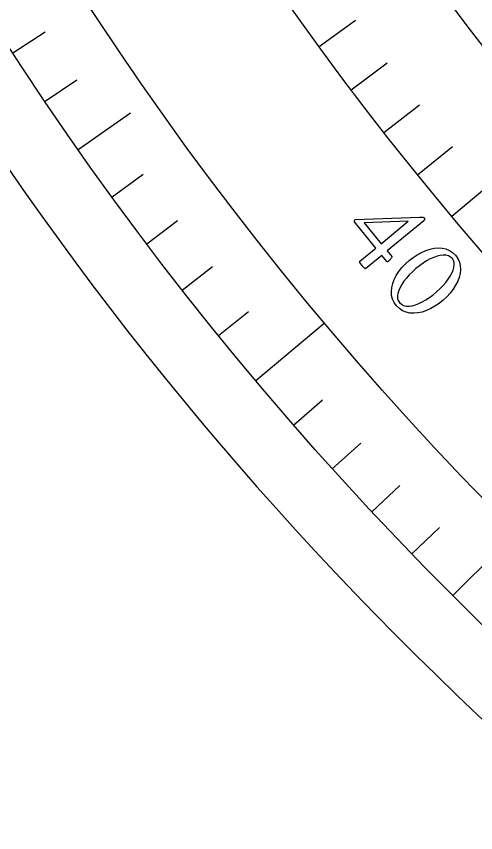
# Model space of a CAD drawing. Header units: millimetres. Extents: x -50 to 50, y -50 to 64.
# Drawn here: x -41.04 to -34.31, y -38.12 to -26.15 of the extents above; entities that cross this region are included whole.
import ezdxf

# ---------------------------------------------------------------- set-up
doc = ezdxf.new("R2010")
doc.units = ezdxf.units.MM
for name, color, linetype in [('CUT_OUTER', 1, 'Continuous'), ('ENGRAVE', 7, 'Continuous'), ('ENGRAVE_FINE', 8, 'Continuous'), ('TEXT', 5, 'Continuous')]:
    doc.layers.add(name, color=color, linetype=linetype)

msp = doc.modelspace()

# ---------------------------------------------------------------- linework, layer by layer
at = {"layer": 'CUT_OUTER'}
msp.add_arc((0, -0.0002), 49.9998, 177.11535, 4.43206, dxfattribs=at)
at = {"layer": 'ENGRAVE'}
for points in [[(-40.1385, -28.1052), (-39.3705, -27.5675)], [(-34.6635, -29.0861), (-33.3995, -28.0255)], [(-37.5362, -31.4966), (-36.5307, -30.6529)], [(-34.6482, -34.6482), (-33.9853, -33.9853)]]:
    msp.add_lwpolyline(points, dxfattribs=at)
for radius in [49, 49, 47.6875, 45.25, 45.25, 43.325, 39.75, 39.75, 37.65]:
    msp.add_circle((0, 0), radius, dxfattribs=at)
at = {"layer": 'ENGRAVE_FINE'}
for points in [[(-36.608, -26.5973), (-36.0741, -26.2093)], [(-41.0949, -26.6873), (-40.6231, -26.381)], [(-36.1383, -27.2321), (-35.6112, -26.8349)], [(-40.6228, -27.4005), (-40.1565, -27.0859)], [(-35.6575, -27.8587), (-35.1374, -27.4523)], [(-35.1659, -28.4767), (-34.6529, -28.0614)], [(-39.6418, -28.8015), (-39.1868, -28.4708)], [(-39.1331, -29.4889), (-38.6839, -29.1504)], [(-38.6125, -30.1674), (-38.1693, -29.8211)], [(-38.0802, -30.8367), (-37.643, -30.4827)], [(-36.9808, -32.1469), (-36.5562, -31.7779)], [(-36.4141, -32.7874), (-35.9961, -32.411)], [(-35.8363, -33.4179), (-35.4249, -33.0343)], [(-35.2477, -34.0383), (-34.843, -33.6475)]]:
    msp.add_lwpolyline(points, dxfattribs=at)
at = {"layer": 'TEXT'}
for points in [[(-35.067, -29.1095), (-35.0633, -29.115), (-35.0613, -29.1206), (-35.0609, -29.1263), (-35.0623, -29.1321), (-35.0647, -29.1377), (-35.0676, -29.1427), (-35.0711, -29.147), (-35.075, -29.1508), (-35.6098, -29.5953), (-35.5429, -29.6757), (-35.5411, -29.6799), (-35.5416, -29.6857), (-35.5442, -29.6931), (-35.5491, -29.7021), (-35.5558, -29.7117), (-35.5637, -29.7213), (-35.5728, -29.7307), (-35.5833, -29.74), (-35.5906, -29.7457), (-35.5973, -29.75), (-35.6035, -29.7529), (-35.609, -29.7544), (-35.6876, -29.66), (-35.9252, -29.8574), (-35.9259, -29.857), (-35.928, -29.8559), (-35.9314, -29.8539), (-35.9362, -29.8512), (-35.9432, -29.846), (-35.9529, -29.8364), (-35.9655, -29.8225), (-35.981, -29.8044), (-35.998, -29.7823), (-36.0086, -29.7653), (-36.0128, -29.7532), (-36.0104, -29.7461), (-35.7764, -29.5528), (-36.091, -29.1679), (-36.0913, -29.1627), (-36.0908, -29.1576), (-36.0896, -29.1526), (-36.0875, -29.1477), (-36.085, -29.1431), (-36.0825, -29.1392), (-36.0798, -29.136), (-36.077, -29.1334), (-35.1346, -29.0987), (-35.127, -29.0987), (-35.1183, -29.099), (-35.1083, -29.0994), (-35.0972, -29.1), (-35.0865, -29.1011), (-35.0779, -29.103), (-35.0714, -29.1058), (-35.067, -29.1095)], [(-35.3001, -29.1593), (-35.9487, -29.1828), (-35.6985, -29.4884)], [(-34.611, -29.6586), (-34.5763, -29.7064), (-34.5521, -29.7569), (-34.5382, -29.8102), (-34.5348, -29.8661), (-34.5406, -29.9237), (-34.5546, -29.9816), (-34.5767, -30.0399), (-34.607, -30.0986), (-34.6443, -30.1565), (-34.6874, -30.2122), (-34.7364, -30.2659), (-34.7914, -30.3174), (-34.8499, -30.3647), (-34.9099, -30.4057), (-34.9713, -30.4405), (-35.0342, -30.469), (-35.0971, -30.4903), (-35.1585, -30.5035), (-35.2186, -30.5087), (-35.2772, -30.5058), (-35.333, -30.4939), (-35.3844, -30.4719), (-35.4313, -30.4399), (-35.4738, -30.3979), (-35.5078, -30.3507), (-35.5316, -30.3001), (-35.5452, -30.2463), (-35.5485, -30.1892), (-35.5427, -30.1305), (-35.5287, -30.0716), (-35.5065, -30.0125), (-35.4761, -29.9533), (-35.4386, -29.8953), (-35.395, -29.8397), (-35.3453, -29.7866), (-35.2896, -29.7359), (-35.2303, -29.6895), (-35.1697, -29.6494), (-35.1078, -29.6156), (-35.0446, -29.5879), (-34.9817, -29.5673), (-34.9204, -29.5547), (-34.8607, -29.5501), (-34.8027, -29.5535), (-34.7478, -29.5656), (-34.6976, -29.5872), (-34.652, -29.6181), (-34.611, -29.6586)], [(-34.6546, -29.7076), (-34.6807, -29.6837), (-34.7115, -29.6671), (-34.7472, -29.658), (-34.7876, -29.6563), (-34.8316, -29.6613), (-34.8781, -29.6722), (-34.9271, -29.6892), (-34.9785, -29.7121), (-35.0311, -29.7404), (-35.0839, -29.7735), (-35.1368, -29.8113), (-35.1898, -29.8539), (-35.2399, -29.8988), (-35.2855, -29.9446), (-35.3267, -29.9913), (-35.3633, -30.039), (-35.3946, -30.0863), (-35.4198, -30.1319), (-35.4389, -30.1757), (-35.4519, -30.2178), (-35.4579, -30.257), (-35.4561, -30.2922), (-35.4465, -30.3232), (-35.4291, -30.3501), (-35.4009, -30.3763), (-35.3682, -30.3941), (-35.331, -30.4036), (-35.2893, -30.4047), (-35.2443, -30.3985), (-35.197, -30.3859), (-35.1475, -30.3669), (-35.0956, -30.3416), (-35.0428, -30.3111), (-34.9902, -30.2764), (-34.9379, -30.2376), (-34.8859, -30.1947), (-34.8358, -30.149), (-34.7906, -30.103), (-34.7503, -30.0567), (-34.7148, -30.01), (-34.6849, -29.9641), (-34.6609, -29.9198), (-34.6429, -29.8772), (-34.6309, -29.8363), (-34.6257, -29.7982), (-34.6279, -29.7641), (-34.6375, -29.7339), (-34.6546, -29.7076)]]:
    msp.add_lwpolyline(points, close=True, dxfattribs=at)

doc.saveas('drawing.dxf')
